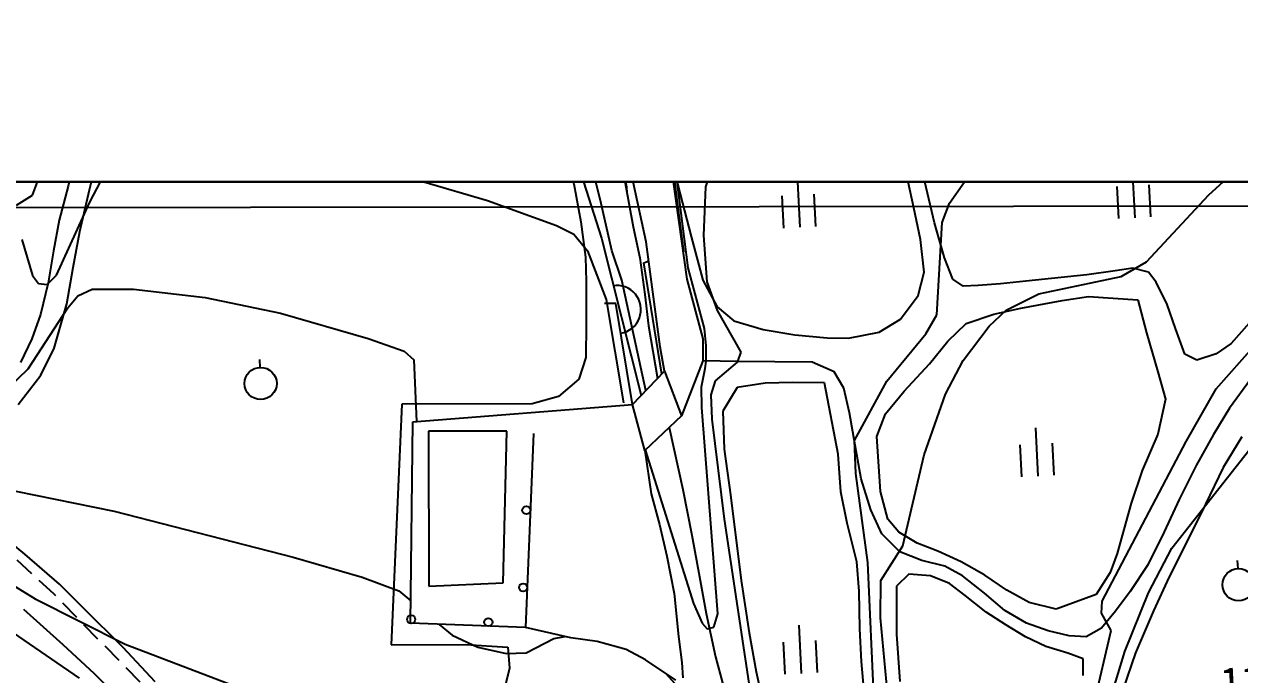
# Model space of a CAD drawing. Header units: millimetres. Extents: x 14054 to 14850, y 1103 to 1809.
# Drawn here: x 14551.9 to 14627.5, y 1510.8 to 1551.2 of the extents above; entities that cross this region are included whole.
import ezdxf
from ezdxf.xclip import XClip

# ---------------------------------------------------------------- set-up
doc = ezdxf.new("R2010")
doc.units = ezdxf.units.MM
doc.header["$LTSCALE"] = 10
doc.header["$MEASUREMENT"] = 0
doc.header["$XCLIPFRAME"] = 2
doc.linetypes.add('HIDDEN', pattern=[0.375, 0.25, -0.125])
doc.layers.add('TX-PAPR', color=2, linetype='Continuous', plot=False)
doc.layers.add('TZ-BASE', color=253, linetype='Continuous')
doc.styles.add('HANA', font='GulimChe.ttf')

# ---------------------------------------------------------------- blocks, each defined once
blk = doc.blocks.new('JD-SSG3')
at = {"layer": 'TZ-BASE'}
for p, q in [((448.028, 74.678, 111), (446.211, 84.796, 111)), ((442.788, 82.907, 112), (446.461, 71.5, 112)), ((451.834, 69.669, 113), (450.3, 81.629, 113)), ((449.23, 71.276, 107.107), (447.597, 78.84, 107.107)), ((444.111, 77.761, 115.326), (444.726, 74.883, 115.326)), ((447.452, 77.684, 111.836), (447.92, 74.931, 111.836)), ((411.073, 74.19, 112.656), (411.953, 76.44, 112.656)), ((413.781, 76.549, 106.561), (413.301, 74.741, 106.561)), ((414.625, 74.512, 115.326), (415.252, 76.783, 115.326)), ((446.43, 73.667, 105.762), (445.774, 76.377, 105.762)), ((450.818, 76.345, 114.17), (451.347, 74.244, 114.17)), ((466.649, 74.651, 115.515), (466.246, 76.332, 115.515)), ((468.081, 73.692, 115), (470.127, 76.564, 115)), ((433.091, 75.669, 113), (439.378, 73.859, 113)), ((450.819, 75.609, 112.719), (451.757, 68.968, 112.719)), ((451.575, 70.652, 112), (450.884, 75.972, 112)), ((452.951, 74.701, 114), (453.414, 76.261, 114)), ((479.457, 75.773, 115.62), (479.612, 72.777, 115.62)), ((484.203, 74.198, 116), (485.76, 75.596, 116)), ((414.644, 73.746, 113), (415.423, 75.205, 113)), ((444.726, 74.883, 115.326), (445.171, 72.53, 115.326)), ((447.92, 74.931, 111.836), (448.429, 72.22, 111.836)), ((458.628, 75.188, 114.506), (458.784, 72.192, 114.506)), ((465.874, 73.388, 114.17), (465.471, 75.174, 114.17)), ((480.611, 72.829, 115.62), (480.507, 74.826, 115.62)), ((410.087, 73.558, 112.656), (411.073, 74.19, 112.656)), ((413.301, 74.741, 106.561), (412.737, 72.638, 106.561)), ((414.02, 71.925, 115.326), (414.625, 74.512, 115.326)), ((448.046, 74.342, 111), (448.028, 74.678, 111)), ((448.034, 74.323, 111), (448.046, 74.342, 111)), ((451.347, 74.244, 114.17), (452.025, 71.618, 114.17)), ((452.807, 71.683, 114), (452.951, 74.701, 114)), ((457.785, 72.14, 114.506), (457.682, 74.137, 114.506)), ((459.782, 72.243, 114.506), (459.679, 74.241, 114.506)), ((467.158, 72.466, 115.515), (466.649, 74.651, 115.515)), ((478.614, 72.725, 115.62), (478.51, 74.722, 115.62)), ((480.331, 70.043, 116), (484.203, 74.198, 116)), ((412.569, 69.213, 113), (414.644, 73.746, 113)), ((439.378, 73.859, 113), (443.664, 72.301, 113)), ((447.108, 70.747, 105.762), (446.43, 73.667, 105.762)), ((466.277, 71.434, 114.17), (465.874, 73.388, 114.17)), ((467.637, 72.481, 115), (468.081, 73.692, 115)), ((412.737, 72.638, 106.561), (412.384, 70.724, 106.561)), ((413.604, 69.697, 115.326), (414.02, 71.925, 115.326)), ((443.664, 72.301, 113), (444.736, 71.755, 113)), ((445.171, 72.53, 115.326), (445.47, 70.324, 115.326)), ((448.429, 72.22, 111.836), (448.833, 70.288, 111.836)), ((467.772, 70.28, 115.515), (467.158, 72.466, 115.515)), ((467.299, 66.74, 115), (467.637, 72.481, 115)), ((410.421, 71.417, 113), (411.078, 69.184, 113)), ((444.736, 71.755, 113), (445.583, 70.719, 113)), ((446.461, 71.5, 112), (448.912, 61.728, 112)), ((450.104, 64.761, 107.107), (449.23, 71.276, 107.107)), ((452.025, 71.618, 114.17), (452.745, 68.907, 114.17)), ((453.028, 68.799, 114), (452.807, 71.683, 114)), ((466.512, 69.395, 114.17), (466.277, 71.434, 114.17)), ((412.384, 70.724, 106.561), (412.05, 68.727, 106.561)), ((445.47, 70.324, 115.326), (445.493, 68.831, 115.326)), ((445.583, 70.719, 113), (446.737, 67.696, 113)), ((447.721, 68.898, 105.762), (447.108, 70.747, 105.762)), ((448.833, 70.288, 111.836), (449.152, 68.018, 111.836)), ((451.521, 70.641, 112), (451.575, 70.652, 112)), ((468.299, 68.957, 115.515), (467.772, 70.28, 115.515)), ((413.209, 67.425, 115.326), (413.604, 69.697, 115.326)), ((449.077, 69.982, 112), (449.388, 70.103, 112)), ((450.202, 63.063, 112), (449.077, 69.982, 112)), ((452.86, 65.902, 113), (451.834, 69.669, 113)), ((479.481, 69.651, 115.515), (478.387, 69.481, 115.515)), ((478.756, 69.134, 116), (480.331, 70.043, 116)), ((480.469, 69.401, 115.515), (479.481, 69.651, 115.515)), ((411.078, 69.184, 113), (411.447, 68.69, 113)), ((411.985, 68.638, 113), (412.569, 69.213, 113)), ((445.493, 68.831, 115.326), (445.498, 66.161, 115.326)), ((449.217, 62.044, 105.762), (447.721, 68.898, 105.762)), ((451.757, 68.968, 112.719), (452.752, 65.25, 112.719)), ((452.745, 68.907, 114.17), (453.652, 67.248, 114.17)), ((453.658, 67.006, 114), (453.028, 68.799, 114)), ((466.137, 67.945, 114.17), (466.512, 69.395, 114.17)), ((468.931, 68.538, 115.515), (468.299, 68.957, 115.515)), ((472.84, 68.84, 115.515), (471.264, 68.669, 115.515)), ((476.622, 69.225, 115.515), (472.84, 68.84, 115.515)), ((473.642, 68.045, 116), (478.756, 69.134, 116)), ((478.387, 69.481, 115.515), (476.622, 69.225, 115.515)), ((480.933, 68.771, 115.515), (480.469, 69.401, 115.515)), ((481.629, 67.385, 115.515), (480.933, 68.771, 115.515)), ((484.665, 62.142, 117), (491.138, 69.47, 117)), ((411.447, 68.69, 113), (411.985, 68.638, 113)), ((412.05, 68.727, 106.561), (411.571, 66.77, 106.561)), ((413.894, 67.926, 114), (414.787, 68.346, 114)), ((414.787, 68.346, 114), (417.364, 68.332, 114)), ((417.364, 68.332, 114), (421.817, 67.82, 114)), ((449.152, 68.018, 111.836), (449.386, 66.064, 111.836)), ((469.877, 68.561, 115.515), (468.931, 68.538, 115.515)), ((471.264, 68.669, 115.515), (469.877, 68.561, 115.515)), ((471.606, 67.028, 116), (473.642, 68.045, 116)), ((412.437, 64.67, 115.326), (413.209, 67.425, 115.326)), ((413.28, 67.19, 114), (413.894, 67.926, 114)), ((421.817, 67.82, 114), (426.506, 66.851, 114)), ((447.345, 67.447, 112.972), (446.652, 67.446, 112.972)), ((446.737, 67.696, 113), (447.82, 61.289, 113)), ((448.387, 61.185, 112.972), (447.345, 67.447, 112.972)), ((453.652, 67.248, 114.17), (454.684, 66.367, 114.17)), ((465.046, 66.471, 114.17), (466.137, 67.945, 114.17)), ((472.528, 67.158, 115.998), (475.091, 67.646, 115.998)), ((475.091, 67.646, 115.998), (476.73, 67.88, 115.998)), ((476.73, 67.88, 115.998), (479.8, 67.676, 115.998)), ((479.8, 67.676, 115.998), (480.329, 65.637, 115.998)), ((482.136, 65.893, 115.515), (481.629, 67.385, 115.515)), ((410.814, 63.393, 114), (413.28, 67.19, 114)), ((411.571, 66.77, 106.561), (411.049, 65.256, 106.561)), ((426.506, 66.851, 114), (431.96, 65.272, 114)), ((455.141, 64.421, 114), (453.658, 67.006, 114)), ((466.611, 65.57, 115), (467.299, 66.74, 115)), ((469.125, 66.205, 115.998), (470.847, 66.797, 115.998)), ((470.55, 66.041, 116), (471.606, 67.028, 116)), ((470.847, 66.797, 115.998), (472.528, 67.158, 115.998)), ((445.498, 66.161, 115.326), (445.481, 64.102, 115.326)), ((449.386, 66.064, 111.836), (449.943, 62.796, 111.836)), ((452.957, 64.828, 113), (452.86, 65.902, 113)), ((454.684, 66.367, 114.17), (456.513, 65.845, 114.17)), ((456.513, 65.845, 114.17), (458.468, 65.513, 114.17)), ((463.723, 65.67, 114.17), (465.046, 66.471, 114.17)), ((467.991, 65.11, 115.998), (469.125, 66.205, 115.998)), ((468.933, 63.901, 116), (470.55, 66.041, 116)), ((482.728, 64.297, 115.515), (482.136, 65.893, 115.515)), ((486.718, 66.238, 115.515), (485.606, 64.975, 115.515)), ((411.049, 65.256, 106.561), (410.336, 63.783, 106.561)), ((431.96, 65.272, 114), (434.183, 64.483, 114)), ((452.752, 65.25, 112.719), (452.754, 63.884, 112.719)), ((458.468, 65.513, 114.17), (460.486, 65.328, 114.17)), ((460.486, 65.328, 114.17), (461.811, 65.288, 114.17)), ((461.811, 65.288, 114.17), (463.723, 65.67, 114.17)), ((464.185, 62.627, 115), (466.611, 65.57, 115)), ((466.837, 63.699, 115.998), (467.991, 65.11, 115.998)), ((480.329, 65.637, 115.998), (481.048, 63.2, 115.998)), ((411.599, 63.008, 115.326), (412.437, 64.67, 115.326)), ((434.183, 64.483, 114), (434.782, 63.958, 114)), ((450.381, 63.248, 107.107), (450.104, 64.761, 107.107)), ((452.965, 63.873, 113), (452.957, 64.828, 113)), ((454.908, 63.803, 114), (455.141, 64.421, 114)), ((483.464, 63.92, 115.515), (482.728, 64.297, 115.515)), ((484.661, 64.321, 115.515), (483.464, 63.92, 115.515)), ((485.606, 64.975, 115.515), (484.661, 64.321, 115.515)), ((425.185, 63.981, 114.275), (425.211, 63.482, 114.275)), ((434.782, 63.958, 114), (434.962, 60.127, 114)), ((445.481, 64.102, 115.326), (445.042, 62.755, 115.326)), ((452.754, 63.884, 112.719), (451.437, 60.476, 112.719)), ((454.92, 63.845, 112.74), (452.754, 63.884, 112.74)), ((452.906, 63.413, 113), (452.965, 63.873, 113)), ((453.536, 62.642, 114), (454.908, 63.803, 114)), ((459.544, 63.813, 112.74), (454.92, 63.845, 112.74)), ((460.911, 63.206, 112.74), (459.544, 63.813, 112.74)), ((465.264, 61.994, 115.998), (466.837, 63.699, 115.998)), ((467.846, 61.823, 116), (468.933, 63.901, 116)), ((409.545, 62.165, 114), (410.814, 63.393, 114)), ((410.194, 61.177, 115.326), (411.599, 63.008, 115.326)), ((445.042, 62.755, 115.326), (443.783, 61.681, 115.326)), ((448.387, 61.185, 112.993), (450.381, 63.248, 112.993)), ((450.381, 63.248, 112.993), (451.437, 60.476, 112.993)), ((452.674, 62.28, 113), (452.906, 63.413, 113)), ((461.523, 62.197, 112.74), (460.911, 63.206, 112.74)), ((481.048, 63.2, 115.998), (481.514, 61.499, 115.998)), ((486.808, 62.728, 112.74), (485.487, 60.939, 112.74)), ((452.694, 60.995, 113), (452.674, 62.28, 113)), ((453.279, 61.785, 114), (453.536, 62.642, 114)), ((454.881, 62.227, 114.59), (454.001, 60.755, 114.59)), ((456.625, 62.504, 114.59), (454.881, 62.227, 114.59)), ((458.326, 62.549, 114.59), (456.625, 62.504, 114.59)), ((460.324, 62.531, 114.59), (458.326, 62.549, 114.59)), ((461.173, 58.098, 114.59), (460.324, 62.531, 114.59)), ((461.883, 60.664, 112.74), (461.523, 62.197, 112.74)), ((462.184, 58.946, 115), (464.185, 62.627, 115)), ((464.111, 60.605, 115.998), (465.264, 61.994, 115.998)), ((482.799, 58.882, 117), (484.665, 62.142, 117)), ((442.144, 61.215, 115.326), (434.052, 61.2, 115.326)), ((443.783, 61.681, 115.326), (442.144, 61.215, 115.326)), ((453.332, 60.261, 114), (453.279, 61.785, 114)), ((466.517, 58.055, 116), (467.846, 61.823, 116)), ((481.514, 61.499, 115.998), (481.034, 59.333, 115.998)), ((434.052, 61.2, 115.326), (433.386, 46.234, 115.326)), ((434.726, 60.109, 112.993), (448.387, 61.185, 112.993)), ((449.149, 58.328, 112.993), (448.387, 61.185, 112.993)), ((451.437, 60.476, 112.993), (449.149, 58.328, 112.993)), ((453.678, 48.178, 113), (452.694, 60.995, 113)), ((454.001, 60.755, 114.59), (454.089, 58.4, 114.59)), ((462.223, 58.646, 112.74), (461.883, 60.664, 112.74)), ((463.567, 59.196, 115.998), (464.111, 60.605, 115.998)), ((485.487, 60.939, 112.74), (484.503, 59.318, 112.74)), ((434.582, 47.58, 112.993), (434.726, 60.109, 112.993)), ((450.669, 59.756, 143.997), (451.508, 55.894, 143.997)), ((454.106, 54.048, 114), (453.332, 60.261, 114)), ((473.434, 59.723, 115.83), (473.589, 56.728, 115.83)), ((440.571, 59.509, 116.019), (435.694, 59.522, 116.019)), ((435.694, 59.522, 116.019), (435.712, 49.895, 116.019)), ((440.336, 50.093, 116.019), (440.571, 59.509, 116.019)), ((442.232, 59.366, 116.082), (441.729, 47.321, 116.082)), ((462.27, 56.895, 115), (462.184, 58.946, 115)), ((463.805, 55.77, 115.998), (463.567, 59.196, 115.998)), ((481.034, 59.333, 115.998), (480.072, 57.082, 115.998)), ((484.503, 59.318, 112.74), (483.434, 57.382, 112.74)), ((486.269, 59.174, 117.953), (485.095, 57.26, 117.953)), ((449.149, 58.328, 116.082), (449.533, 55.617, 116.082)), ((449.171, 58.349, 113), (452.178, 48.804, 113)), ((454.089, 58.4, 114.59), (454.472, 55.563, 114.59)), ((462.605, 56.566, 112.74), (462.223, 58.646, 112.74)), ((472.591, 56.676, 115.83), (472.487, 58.673, 115.83)), ((474.588, 56.779, 115.83), (474.484, 58.777, 115.83)), ((477.578, 48.95, 117), (482.799, 58.882, 117)), ((481.914, 52.249, 118), (486.996, 58.691, 118)), ((461.325, 55.744, 114.59), (461.173, 58.098, 114.59)), ((465.185, 52.393, 116), (466.517, 58.055, 116)), ((403.352, 57.142, 115), (416.154, 54.543, 115)), ((463.021, 51.357, 115), (462.27, 56.895, 115)), ((480.072, 57.082, 115.998), (479.381, 55.042, 115.998)), ((483.434, 57.382, 112.74), (482.366, 55.279, 112.74)), ((485.095, 57.26, 117.953), (484.006, 54.988, 117.953)), ((399.777, 56.07, 116), (411.258, 49.102, 116)), ((463.197, 54.634, 112.74), (462.605, 56.566, 112.74)), ((449.533, 55.617, 116.082), (450.061, 53.726, 116.082)), ((451.508, 55.894, 143.997), (452.081, 53.057, 143.997)), ((454.472, 55.563, 114.59), (455.134, 50.246, 114.59)), ((461.728, 53.811, 114.59), (461.325, 55.744, 114.59)), ((464.25, 54.047, 115.998), (463.805, 55.77, 115.998)), ((482.366, 55.279, 112.74), (481.445, 53.259, 112.74)), ((416.154, 54.543, 115), (427.29, 51.689, 115)), ((463.873, 53.143, 112.74), (463.197, 54.634, 112.74)), ((479.381, 55.042, 115.998), (478.923, 53.401, 115.998)), ((484.006, 54.988, 117.953), (482.876, 52.736, 117.953)), ((450.061, 53.726, 116.082), (450.527, 51.752, 116.082)), ((456.324, 39.237, 114), (454.106, 54.048, 114)), ((462.32, 51.395, 114.59), (461.728, 53.811, 114.59)), ((464.945, 53.249, 115.998), (464.25, 54.047, 115.998)), ((410.611, 51.887, 115.326), (408.548, 53.565, 115.326)), ((452.081, 53.057, 143.997), (452.548, 50.473, 143.997)), ((465.01, 52.03, 112.74), (463.873, 53.143, 112.74)), ((466.081, 52.558, 115.998), (464.945, 53.249, 115.998)), ((478.923, 53.401, 115.998), (478.505, 51.909, 115.998)), ((481.445, 53.259, 112.74), (480.419, 51.218, 112.74)), ((463.811, 50.236, 116), (465.185, 52.393, 116)), ((467.364, 52.056, 115.998), (466.081, 52.558, 115.998)), ((480.464, 49.481, 118), (481.914, 52.249, 118)), ((482.876, 52.736, 117.953), (481.745, 50.464, 117.953)), ((412.758, 50.02, 115.326), (410.611, 51.887, 115.326)), ((427.29, 51.689, 115), (431.571, 50.456, 115)), ((450.527, 51.752, 116.082), (450.973, 49.44, 116.082)), ((462.471, 49.587, 114.59), (462.32, 51.395, 114.59)), ((466.377, 51.486, 112.74), (465.01, 52.03, 112.74)), ((467.807, 51.132, 112.74), (466.377, 51.486, 112.74)), ((468.816, 51.407, 115.998), (467.364, 52.056, 115.998)), ((470.289, 50.568, 115.998), (468.816, 51.407, 115.998)), ((478.505, 51.909, 115.998), (478.087, 50.73, 115.998)), ((485.979, 51.478, 118.016), (486.005, 50.978, 118.016)), ((463.616, 37.609, 115), (463.021, 51.357, 115)), ((465.559, 50.644, 116.314), (464.804, 49.886, 116.314)), ((466.905, 50.541, 116.314), (465.559, 50.644, 116.314)), ((468.901, 50.524, 112.74), (467.807, 51.132, 112.74)), ((478.087, 50.73, 115.998), (477.207, 49.363, 115.998)), ((480.419, 51.218, 112.74), (479.328, 49.556, 112.74)), ((414.253, 48.531, 115.326), (412.758, 50.02, 115.326)), ((431.571, 50.456, 115), (433.848, 49.608, 115)), ((435.712, 49.895, 116.019), (440.336, 50.093, 116.019)), ((452.548, 50.473, 143.997), (452.972, 48.182, 143.997)), ((455.134, 50.246, 114.59), (455.645, 46.989, 114.59)), ((463.808, 47.928, 116), (463.811, 50.236, 116)), ((464.804, 49.886, 116.314), (464.788, 46.902, 116.314)), ((468.082, 50.06, 116.314), (466.905, 50.541, 116.314)), ((469.072, 49.306, 116.314), (468.082, 50.06, 116.314)), ((470.27, 49.455, 112.74), (468.901, 50.524, 112.74)), ((471.656, 49.647, 115.998), (470.289, 50.568, 115.998)), ((481.745, 50.464, 117.953), (480.781, 48.36, 117.953)), ((433.848, 49.608, 115), (434.598, 48.983, 115)), ((450.973, 49.44, 116.082), (451.252, 46.77, 116.082)), ((462.517, 47.233, 114.59), (462.471, 49.587, 114.59)), ((470.377, 48.278, 116.314), (469.072, 49.306, 116.314)), ((471.533, 48.385, 112.74), (470.27, 49.455, 112.74)), ((473.046, 48.871, 115.998), (471.656, 49.647, 115.998)), ((477.207, 49.363, 115.998), (474.727, 48.454, 115.998)), ((479.328, 49.556, 112.74), (478.406, 48.335, 112.74)), ((478.99, 45.822, 118), (480.464, 49.481, 118)), ((412.996, 46.237, 116.776), (410.554, 48.439, 116.776)), ((411.258, 49.102, 116), (416.843, 46.285, 116)), ((416.718, 46.076, 115.326), (414.253, 48.531, 115.326)), ((452.178, 48.804, 113), (452.71, 47.587, 113)), ((472.88, 47.589, 112.74), (471.533, 48.385, 112.74)), ((474.727, 48.454, 115.998), (473.046, 48.871, 115.998)), ((477.54, 48.212, 117), (477.578, 48.95, 117)), ((480.781, 48.36, 117.953), (479.651, 45.752, 117.953)), ((408.453, 47.959, 117), (413.983, 44.165, 117)), ((452.972, 48.182, 143.997), (453.545, 45.492, 143.997)), ((453.43, 47.332, 113), (453.678, 48.178, 113)), ((464.806, 37.263, 116), (463.808, 47.928, 116)), ((471.598, 47.481, 116.314), (470.377, 48.278, 116.314)), ((478.138, 47.129, 117), (477.54, 48.212, 117)), ((478.406, 48.335, 112.74), (477.547, 47.282, 112.74)), ((441.729, 47.321, 116.082), (434.582, 47.58, 116.082)), ((436.359, 47.516, 115), (437.162, 46.847, 115)), ((437.162, 46.847, 115), (438.765, 46.089, 115)), ((444.546, 46.674, 116.082), (441.729, 47.321, 116.082)), ((452.71, 47.587, 113), (453.034, 47.232, 113)), ((453.034, 47.232, 113), (453.43, 47.332, 113)), ((455.645, 46.989, 114.59), (456.069, 44.573, 114.59)), ((458.721, 47.463, 114.359), (458.877, 44.467, 114.359)), ((462.626, 45.215, 114.59), (462.517, 47.233, 114.59)), ((464.788, 46.902, 116.314), (465.004, 43.959, 116.314)), ((472.818, 46.748, 116.314), (471.598, 47.481, 116.314)), ((474.225, 47.108, 112.74), (472.88, 47.589, 112.74)), ((475.529, 46.795, 112.74), (474.225, 47.108, 112.74)), ((477.547, 47.282, 112.74), (476.581, 46.734, 112.74)), ((476.69, 40.941, 117), (478.138, 47.129, 117)), ((414.933, 44.433, 116.776), (412.996, 46.237, 116.776)), ((416.843, 46.285, 116), (430.854, 40.958, 116)), ((433.386, 46.234, 115.326), (438.01, 46.263, 115.326)), ((438.01, 46.263, 115.326), (440.638, 46.1, 115.326)), ((440.638, 46.1, 115.326), (440.745, 44.797, 115.326)), ((441.781, 45.738, 115), (443.489, 46.631, 115)), ((443.489, 46.631, 115), (444.197, 46.754, 115)), ((446.186, 46.446, 116.082), (444.546, 46.674, 116.082)), ((447.995, 45.945, 116.082), (446.186, 46.446, 116.082)), ((451.252, 46.77, 116.082), (451.444, 45.152, 116.082)), ((457.878, 44.415, 114.359), (457.774, 46.413, 114.359)), ((459.875, 44.519, 114.359), (459.772, 46.516, 114.359)), ((474.08, 46.141, 116.314), (472.818, 46.748, 116.314)), ((475.448, 45.723, 116.314), (474.08, 46.141, 116.314)), ((476.581, 46.734, 112.74), (475.529, 46.795, 112.74)), ((418.718, 43.936, 115.326), (416.718, 46.076, 115.326)), ((438.765, 46.089, 115), (440.531, 45.701, 115)), ((440.531, 45.701, 115), (441.781, 45.738, 115)), ((449.195, 45.317, 116.082), (447.995, 45.945, 116.082)), ((453.545, 45.492, 143.997), (454.264, 42.804, 143.997)), ((476.393, 45.367, 116.314), (475.448, 45.723, 116.314)), ((476.396, 44.337, 116.314), (476.393, 45.367, 116.314)), ((477.552, 41.067, 118), (478.99, 45.822, 118)), ((479.651, 45.752, 117.953), (478.877, 43.501, 117.953)), ((440.745, 44.797, 115.326), (440.328, 43.093, 115.326)), ((451.067, 44.059, 116.082), (449.195, 45.317, 116.082)), ((451.444, 45.152, 116.082), (451.508, 44.186, 116.082)), ((462.884, 42.252, 114.59), (462.626, 45.215, 114.59)), ((417.103, 42.314, 116.776), (414.933, 44.433, 116.776)), ((450.437, 44.483, 115), (451.011, 43.845, 115)), ((456.069, 44.573, 114.59), (456.832, 41.211, 114.59))]:
    blk.add_line(p, q, dxfattribs=at)
at = {"layer": 'TZ-BASE', "linetype": 'ByBlock'}
blk.add_line((402.014, 73.399), (677.732, 73.753), dxfattribs=at)
at = {"layer": 'TZ-BASE', "linetype": 'HIDDEN', "ltscale": 0.5}
for p, q in [((412.426, 49.389), (405.683, 55.595)), ((419.091, 42.586), (412.426, 49.389))]:
    blk.add_line(p, q, dxfattribs=at)
at = {"layer": 'TZ-BASE'}
for centre, radius in [((425.263, 62.483, 114.275), 1), ((441.784, 54.606, 116.082), 0.25), ((486.057, 49.98, 118.016), 1), ((441.584, 49.81, 116.082), 0.25), ((434.623, 47.828, 116.082), 0.25), ((439.42, 47.654, 116.082), 0.25)]:
    blk.add_circle(centre, radius, dxfattribs=at)
blk.add_arc((447.407, 67.077, 112.972), 1.5, 279.44509, 99.44509, dxfattribs=at)
at = {"layer": 'TZ-BASE', "style": 'HANA'}
blk.add_text('118.1', height=2, rotation=2.96834, dxfattribs=at).set_placement((484.996, 42.835, 118.079))

msp = doc.modelspace()

# ---------------------------------------------------------------- linework, layer by layer
at = {"layer": 'TX-PAPR', "flags": 128}
msp.add_lwpolyline([(14841.361, 1541.395), (14841.361, 1391.395), (14141.362, 1391.395), (14141.362, 1541.395)], close=True, dxfattribs=at)

# ---------------------------------------------------------------- block references
at = {"layer": 'TZ-BASE'}
ref = msp.add_blockref('JD-SSG3', (14141.362, 1466.395), dxfattribs=at)
XClip(ref).set_block_clipping_path([(-0.0000000005, -74.9999998167), (699.9994600031, 75.0000001883)])

doc.saveas('drawing.dxf')
